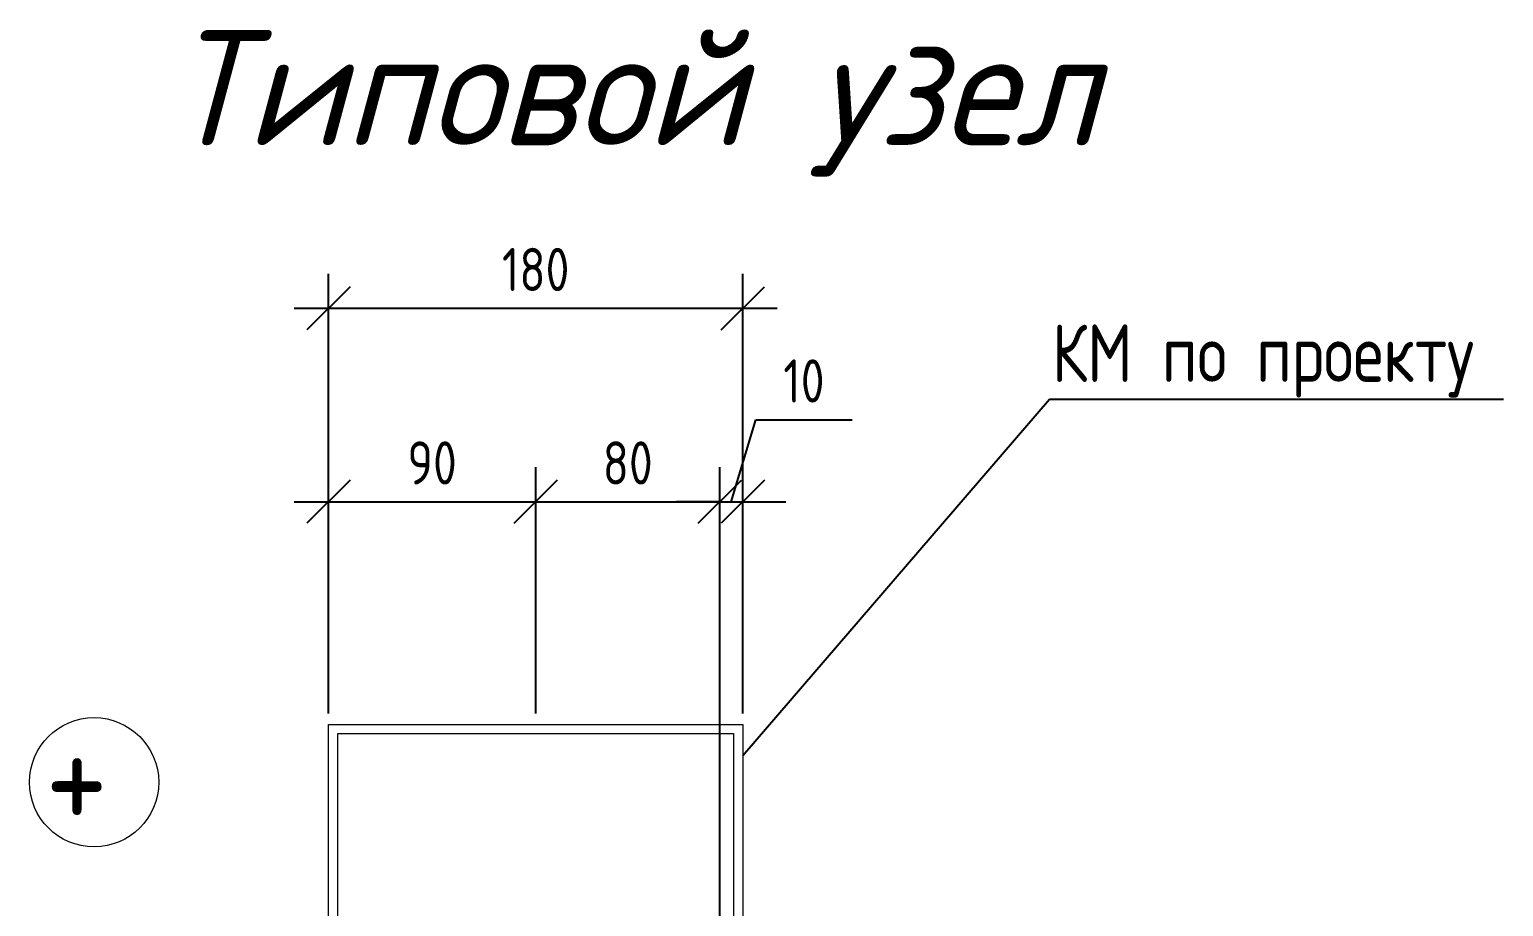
# Model space of a CAD drawing. Header units: millimetres. Extents: x -3689 to 3021565, y -698052 to -604547.
# Drawn here: x 2775978 to 2782384, y -663022 to -659210 of the extents above; entities that cross this region are included whole.
import ezdxf
from ezdxf import colors
from ezdxf.entities.mleader import LeaderData, LeaderLine
from ezdxf.math import Vec2, Vec3

# ---------------------------------------------------------------- set-up
doc = ezdxf.new("R2010")
doc.units = ezdxf.units.MM
doc.header["$PDMODE"] = 35
doc.layers.get('0').update_dxf_attribs({"lineweight": 0})
doc.layers.get('Defpoints').update_dxf_attribs({"color": 4})
doc.layers.add('Размер', color=101, linetype='Continuous')
doc.styles.add('GOST-2.304_Type-B_italic', font='GOST_Common Italic.ttf')
doc.styles.add('ISOCPEUR', font='isocpeur.ttf', dxfattribs={"width": 0.8, "height": 2.5})
doc.styles.add('ГОСТ 2.304', font='CS_Gost2304.shx')
doc.dimstyles.new('СПДС', dxfattribs={"dimscale": 100, "dimtxt": 2.5, "dimasz": 2.5, "dimexe": 2, "dimexo": 0.625, "dimgap": 1, "dimtad": 1, "dimdec": 0, "dimtxsty": 'ГОСТ 2.304', "dimblk": 'OBLIQUE', "dimblk1": 'OBLIQUE', "dimblk2": 'OBLIQUE', "dimcen": 2.5, "dimdle": 2, "dimadec": 0, "dimazin": 2, "dimtfac": 0.75, "dimtdec": 4, "dimtmove": 1, "dimatfit": 3, "dimfxl": 1, "dimtfill": 1, "dimtolj": 1, "dimarcsym": 1})

# ---------------------------------------------------------------- blocks, each defined once
blk = doc.blocks.new('_Oblique')
at = {"color": 0, "linetype": 'ByBlock', "lineweight": -2}
blk.add_line((-0.5, -0.5), (0.5, 0.5), dxfattribs=at)
blk = doc.blocks.new('*D648')
at = {"layer": 'Defpoints', "color": 0, "ltscale": 75, "transparency": 16777216}
for p in [(2777277.901863435, -660421.8507147639), (2777277.901863435, -662230.1543006889), (2779077.901863435, -662230.1543006889)]:
    blk.add_point(p, dxfattribs=at)
at = {"layer": 'Размер', "color": 0, "lineweight": -2, "ltscale": 75, "transparency": 16777216}
for p, q in [((2777277.901863435, -662183.2793006889), (2777277.901863435, -660271.8507147639)), ((2779077.901863435, -662183.2793006889), (2779077.901863435, -660271.8507147639)), ((2779227.901863435, -660421.8507147639), (2777127.901863435, -660421.8507147639))]:
    blk.add_line(p, q, dxfattribs=at)
at = {"layer": 'Размер', "color": 0, "lineweight": -2, "ltscale": 75, "transparency": 16777216, "xscale": 187.5, "yscale": 187.5, "zscale": 187.5, "rotation": 180}
blk.add_blockref('_Oblique', (2777277.901863435, -660421.8507147639), dxfattribs=at)
at = {"layer": 'Размер', "color": 0, "lineweight": -2, "ltscale": 75, "transparency": 16777216, "xscale": 187.5, "yscale": 187.5, "zscale": 187.5}
blk.add_blockref('_Oblique', (2779077.901863435, -660421.8507147639), dxfattribs=at)
at = {"layer": 'Размер', "color": 0, "ltscale": 75, "transparency": 16777216, "insert": (2778177.901863435, -660253.1007147639), "char_height": 187.5, "attachment_point": 5, "style": 'ГОСТ 2.304', "bg_fill": 3, "box_fill_scale": 1.1, "bg_fill_color": 256, "bg_fill_true_color": 13158600, "bg_fill_transparency": 0}
blk.add_mtext('\\A1;180', dxfattribs=at)
blk = doc.blocks.new('*D649')
at = {"layer": 'Defpoints', "color": 0, "ltscale": 75, "transparency": 16777216}
for p in [(2778177.901863435, -661262.4500189096), (2777277.901863435, -662230.1543006889), (2778177.901863435, -662230.1543006889)]:
    blk.add_point(p, dxfattribs=at)
at = {"layer": 'Размер', "color": 0, "lineweight": -2, "ltscale": 75, "transparency": 16777216}
for p, q in [((2777277.901863435, -662183.2793006889), (2777277.901863435, -661112.4500189096)), ((2778177.901863435, -662183.2793006889), (2778177.901863435, -661112.4500189096)), ((2777127.901863435, -661262.4500189096), (2778327.901863435, -661262.4500189096))]:
    blk.add_line(p, q, dxfattribs=at)
at = {"layer": 'Размер', "color": 0, "lineweight": -2, "ltscale": 75, "transparency": 16777216, "xscale": 187.5, "yscale": 187.5, "zscale": 187.5, "rotation": 180}
blk.add_blockref('_Oblique', (2777277.901863435, -661262.4500189096), dxfattribs=at)
at = {"layer": 'Размер', "color": 0, "lineweight": -2, "ltscale": 75, "transparency": 16777216, "xscale": 187.5, "yscale": 187.5, "zscale": 187.5}
blk.add_blockref('_Oblique', (2778177.901863435, -661262.4500189096), dxfattribs=at)
at = {"layer": 'Размер', "color": 0, "ltscale": 75, "transparency": 16777216, "insert": (2777727.901863435, -661093.7000189096), "char_height": 187.5, "attachment_point": 5, "style": 'ГОСТ 2.304', "bg_fill": 3, "box_fill_scale": 1.1, "bg_fill_color": 256, "bg_fill_true_color": 13158600, "bg_fill_transparency": 0}
blk.add_mtext('\\A1;90', dxfattribs=at)
blk = doc.blocks.new('*D650')
at = {"layer": 'Defpoints', "color": 0, "ltscale": 75, "transparency": 16777216}
for p in [(2778977.901863435, -661262.4500189096), (2778177.901863435, -662230.1543006889), (2778977.901863435, -662230.1543006889)]:
    blk.add_point(p, dxfattribs=at)
at = {"layer": 'Размер', "color": 0, "lineweight": -2, "ltscale": 75, "transparency": 16777216}
for p, q in [((2778177.901863435, -662183.2793006889), (2778177.901863435, -661112.4500189096)), ((2778977.901863435, -662183.2793006889), (2778977.901863435, -661112.4500189096)), ((2778027.901863435, -661262.4500189096), (2779127.901863435, -661262.4500189096))]:
    blk.add_line(p, q, dxfattribs=at)
at = {"layer": 'Размер', "color": 0, "lineweight": -2, "ltscale": 75, "transparency": 16777216, "xscale": 187.5, "yscale": 187.5, "zscale": 187.5, "rotation": 180}
blk.add_blockref('_Oblique', (2778177.901863435, -661262.4500189096), dxfattribs=at)
at = {"layer": 'Размер', "color": 0, "lineweight": -2, "ltscale": 75, "transparency": 16777216, "xscale": 187.5, "yscale": 187.5, "zscale": 187.5}
blk.add_blockref('_Oblique', (2778977.901863435, -661262.4500189096), dxfattribs=at)
at = {"layer": 'Размер', "color": 0, "ltscale": 75, "transparency": 16777216, "insert": (2778577.901863435, -661093.7000189096), "char_height": 187.5, "attachment_point": 5, "style": 'ГОСТ 2.304', "bg_fill": 3, "box_fill_scale": 1.1, "bg_fill_color": 256, "bg_fill_true_color": 13158600, "bg_fill_transparency": 0}
blk.add_mtext('\\A1;80', dxfattribs=at)
blk = doc.blocks.new('*D651')
at = {"layer": 'Defpoints', "color": 0, "ltscale": 75, "transparency": 16777216}
for p in [(2779077.901863435, -661262.4500189096), (2779077.901863435, -662230.1543006889), (2778977.901863435, -665012.1710664592)]:
    blk.add_point(p, dxfattribs=at)
at = {"layer": 'Размер', "color": 0, "lineweight": -2, "ltscale": 75, "transparency": 16777216}
for p, q in [((2779027.901863435, -661262.4500189096), (2779134.776863435, -660906.2000189096)), ((2779134.776863435, -660906.2000189096), (2779552.634006292, -660906.2000189096)), ((2778977.901863435, -664965.2960664592), (2778977.901863435, -661112.4500189096)), ((2779077.901863435, -662183.2793006889), (2779077.901863435, -661112.4500189096)), ((2778977.901863435, -661262.4500189096), (2778790.401863435, -661262.4500189096)), ((2778977.901863435, -661262.4500189096), (2779077.901863435, -661262.4500189096)), ((2778977.901863435, -661262.4500189096), (2779077.901863435, -661262.4500189096)), ((2779077.901863435, -661262.4500189096), (2779265.401863435, -661262.4500189096))]:
    blk.add_line(p, q, dxfattribs=at)
at = {"layer": 'Размер', "color": 0, "lineweight": -2, "ltscale": 75, "transparency": 16777216, "xscale": 187.5, "yscale": 187.5, "zscale": 187.5}
blk.add_blockref('_Oblique', (2778977.901863435, -661262.4500189096), dxfattribs=at)
at = {"layer": 'Размер', "color": 0, "lineweight": -2, "ltscale": 75, "transparency": 16777216, "xscale": 187.5, "yscale": 187.5, "zscale": 187.5, "rotation": 180}
blk.add_blockref('_Oblique', (2779077.901863435, -661262.4500189096), dxfattribs=at)
at = {"layer": 'Размер', "color": 0, "ltscale": 75, "transparency": 16777216, "insert": (2779343.705434863, -660737.4500189096), "char_height": 187.5, "attachment_point": 5, "style": 'ГОСТ 2.304', "bg_fill": 3, "box_fill_scale": 1.1, "bg_fill_color": 256, "bg_fill_true_color": 13158600, "bg_fill_transparency": 0}
blk.add_mtext('\\A1;10', dxfattribs=at)
blk = doc.blocks.new('_None')

msp = doc.modelspace()

# ---------------------------------------------------------------- linework, layer by layer
at = {"color": 4}
msp.add_lwpolyline([(2777317.901863435, -662270.1543006889), (2779037.901863435, -662270.1543006889), (2779037.901863435, -663990.1543006889), (2777317.901863435, -663990.1543006889)], close=True, dxfattribs=at)
at = {"ltscale": 100}
msp.add_circle((2776258.971550525, -662481.5026988821), 280.7602710630026, dxfattribs=at)

# ---------------------------------------------------------------- texts
at = {"insert": (2778600.220243428, -659531.2902654996), "char_height": 500, "width": 21087.56015650139, "attachment_point": 5, "style": 'GOST-2.304_Type-B_italic'}
msp.add_mtext('Типовой узел', dxfattribs=at)
at = {"ltscale": 100, "insert": (2776046.077134869, -662197.9220244554), "char_height": 500, "attachment_point": 1, "style": 'ГОСТ 2.304'}
msp.add_mtext_dynamic_manual_height_columns('+', width=523.4145922233001, gutter_width=2500, heights=[0], dxfattribs=at)

# ---------------------------------------------------------------- dimensions: what is measured, and where the dimension line sits
at = {"layer": 'Размер', "ltscale": 75}
dim = msp.add_linear_dim(base=(2777277.901863435, -660421.8507147639), p1=(2779077.901863435, -662230.1543006889), p2=(2777277.901863435, -662230.1543006889), dimstyle='СПДС', override={"dimscale": 75, "dimlfac": 0.1}, dxfattribs=at)
dim.commit()
dim.dimension.update_dxf_attribs({"geometry": '*D648', "text_midpoint": (2778177.901863435, -660253.1007147639)})

# ---------------------------------------------------------------- next in the draw order: linework, layer by layer
at = {"color": 4}
msp.add_lwpolyline([(2777277.901863435, -662230.1543006889), (2779077.901863435, -662230.1543006889), (2779077.901863435, -664030.1543006889), (2777277.901863435, -664030.1543006889), (2777277.901863435, -662230.1543006889)], dxfattribs=at)

# ---------------------------------------------------------------- next in the draw order: dimensions: what is measured, and where the dimension line sits
at = {"layer": 'Размер', "ltscale": 75}
dim = msp.add_linear_dim(base=(2778177.901863435, -661262.4500189096), p1=(2777277.901863435, -662230.1543006889), p2=(2778177.901863435, -662230.1543006889), dimstyle='СПДС', override={"dimscale": 75, "dimlfac": 0.1}, dxfattribs=at)
dim.commit()
dim.dimension.update_dxf_attribs({"geometry": '*D649', "text_midpoint": (2777727.901863435, -661093.7000189096)})

# ---------------------------------------------------------------- next in the draw order: dimensions: what is measured, and where the dimension line sits
dim = msp.add_linear_dim(base=(2778977.901863435, -661262.4500189096), p1=(2778177.901863435, -662230.1543006889), p2=(2778977.901863435, -662230.1543006889), dimstyle='СПДС', override={"dimscale": 75, "dimlfac": 0.1}, dxfattribs=at)
dim.commit()
dim.dimension.update_dxf_attribs({"geometry": '*D650', "text_midpoint": (2778577.901863435, -661093.7000189096)})

# ---------------------------------------------------------------- next in the draw order: dimensions: what is measured, and where the dimension line sits
dim = msp.add_linear_dim(base=(2779077.901863435, -661262.4500189096), p1=(2778977.901863435, -665012.1710664592), p2=(2779077.901863435, -662230.1543006889), dimstyle='СПДС', override={"dimscale": 75, "dimlfac": 0.1}, dxfattribs=at)
dim.commit()
dim.dimension.update_dxf_attribs({"geometry": '*D651', "text_midpoint": (2779209.776863435, -660737.4500189096)})

# ---------------------------------------------------------------- next in the draw order: leaders
ml = msp.add_multileader_mtext('Standard')
ml.set_content('КМ по проекту', color=256, style='ISOCPEUR')
ml.set_leader_properties()
ml.set_arrow_properties(name='NONE')
ml.build(insert=Vec2(0, 0))
ml.multileader.update_dxf_attribs({"text_left_attachment_type": 6, "text_right_attachment_type": 6, "dogleg_length": 0.36, "arrow_head_size": 0.18})
ctx = ml.context
ctx.base_point, ctx.char_height, ctx.arrow_head_size, ctx.landing_gap_size, ctx.plane_origin = Vec3(2780411.39954133, -660816.6267613302), 250, 0.18, 10, Vec3(2781917.473250024, -662364.5380306235)
ctx.left_attachment, ctx.right_attachment = 6, 6
notes = []
notes.append((ctx, [(0, (1, 1, 0), (2780411.03954133, -660816.6267613302), (1, 0), 0.36, [(0, [(2779077.901863435, -662364.5380306235)], 0, [])])]))
ctx.mtext.insert, ctx.mtext.flow_direction = Vec3(2780421.39954133, -660491.6267613302), 5
for ctx, leaders in notes:
    for number, flags, end, landing, length, lines in leaders:
        leader = LeaderData()
        leader.index, (leader.has_last_leader_line, leader.has_dogleg_vector, leader.attachment_direction) = number, flags
        leader.last_leader_point, leader.dogleg_vector, leader.dogleg_length = Vec3(end), Vec3(landing), length
        for number, points, colour, breaks in lines:
            line = LeaderLine()
            line.index, line.vertices, line.color, line.breaks = number, Vec3.list(points), colors.encode_raw_color(colour), breaks
            leader.lines.append(line)
        ctx.leaders.append(leader)

doc.saveas('drawing.dxf')
